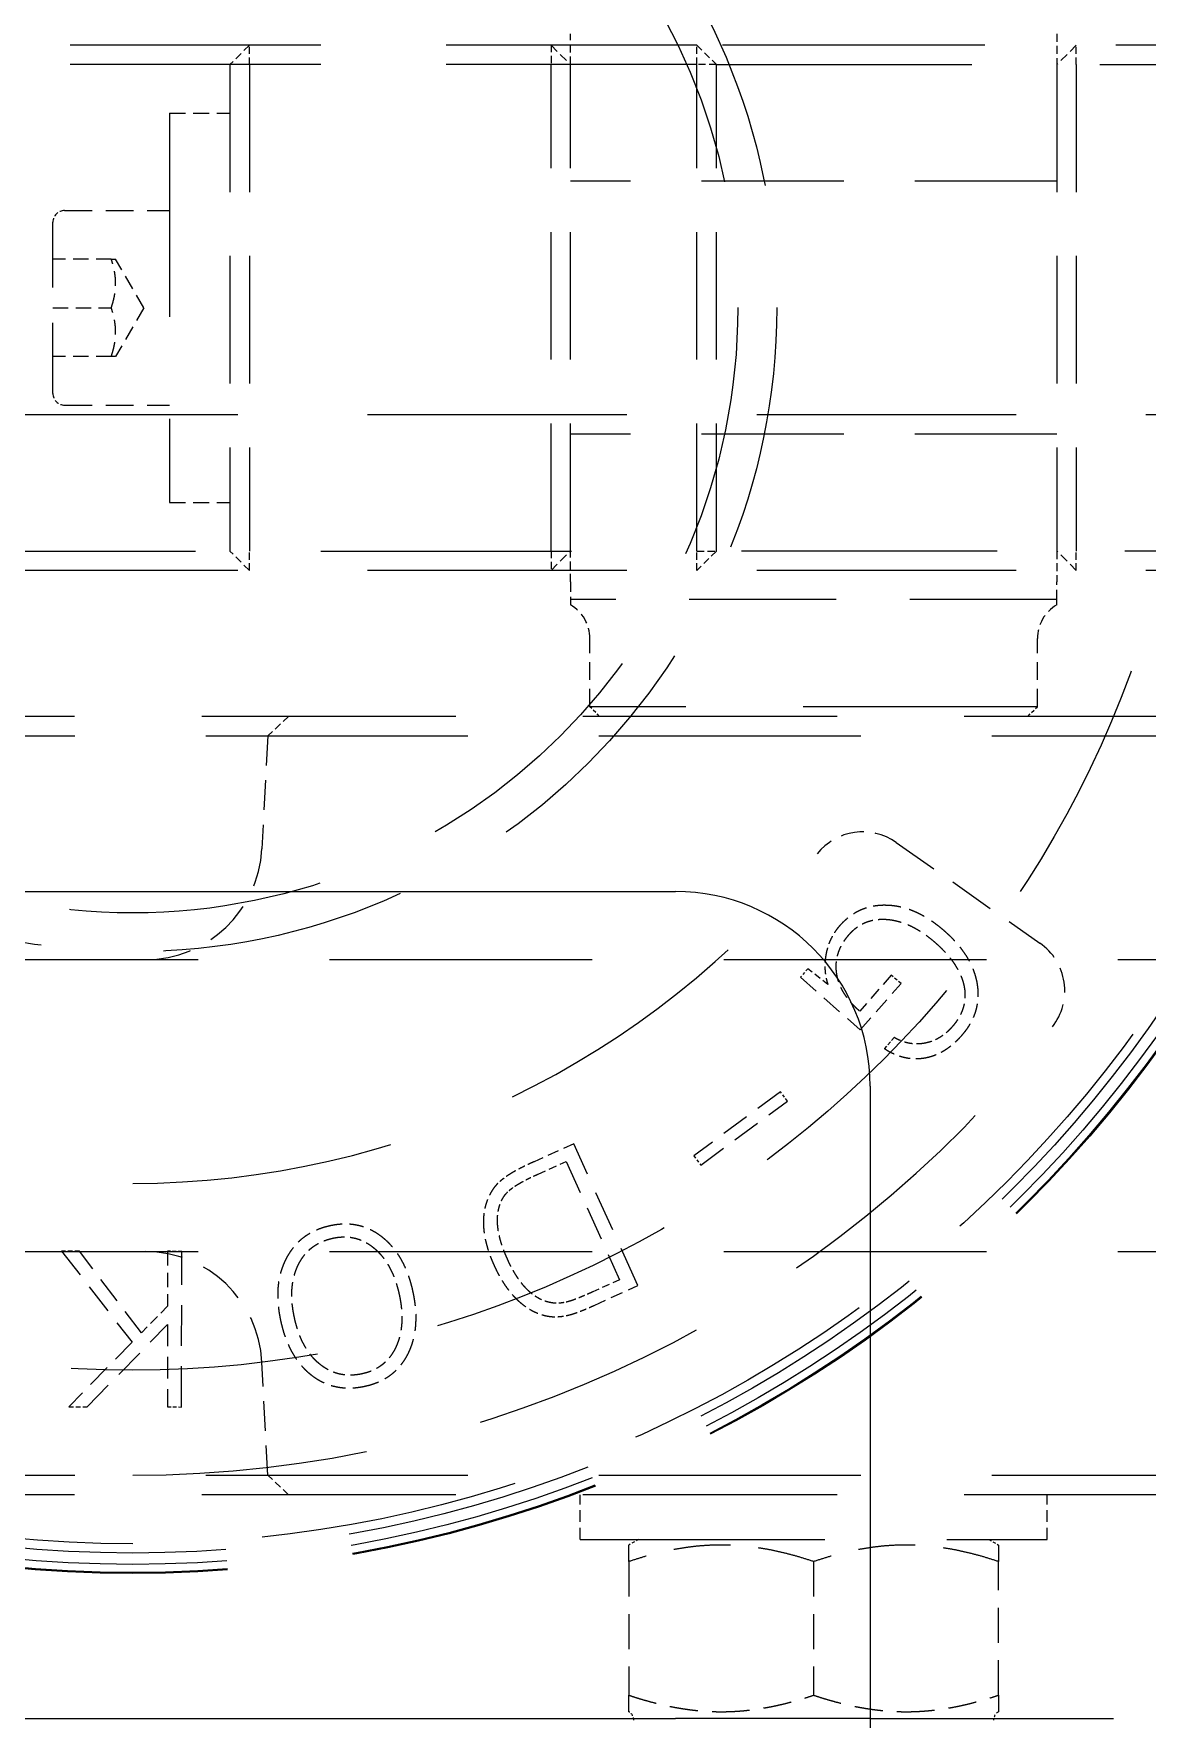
# Model space of a CAD drawing. Header units: millimetres. Extents: x 36 to 2484, y 36 to 1746.
# Drawn here: x 1478.7 to 1535.9, y 1194.6 to 1281.2 of the extents above; entities that cross this region are included whole.
import ezdxf

# ---------------------------------------------------------------- set-up
doc = ezdxf.new("R2010")
doc.units = ezdxf.units.MM
doc.header["$LTSCALE"] = 6
doc.linetypes.add('HIDDEN', pattern=[9.525, 6.35, -3.175])
doc.layers.add('가는파선_A3', color=7, linetype='HIDDEN', lineweight=13, true_color=0x008000)
doc.layers.add('굵은실선_A3', color=7, linetype='Continuous', lineweight=18)

msp = doc.modelspace()

# ---------------------------------------------------------------- linework, layer by layer
at = {"layer": '가는파선_A3', "ltscale": 0.338291}
for p, q in [((1512.763, 1280.627), (1454.763, 1280.627)), ((1512.763, 1279.627), (1454.763, 1279.627)), ((1454.763, 1254.627), (1512.763, 1254.627))]:
    msp.add_line(p, q, dxfattribs=at)
at = {"layer": '가는파선_A3', "ltscale": 0.010423}
for p, q in [((1489.763, 1280.627), (1488.763, 1279.627)), ((1489.763, 1253.627), (1488.763, 1254.627))]:
    msp.add_line(p, q, dxfattribs=at)
at = {"layer": '가는파선_A3', "ltscale": 0.009642}
for p, q in [((1489.763, 1279.627), (1489.763, 1280.627)), ((1505.263, 1280.627), (1505.263, 1279.627)), ((1512.763, 1279.627), (1512.763, 1280.627)), ((1512.763, 1280.627), (1513.763, 1279.627)), ((1532.263, 1279.627), (1532.263, 1280.627)), ((1513.763, 1279.627), (1512.763, 1279.627)), ((1489.763, 1253.627), (1489.763, 1254.627)), ((1505.263, 1254.627), (1505.263, 1253.627)), ((1513.763, 1254.627), (1512.763, 1253.627)), ((1512.763, 1253.627), (1512.763, 1254.627)), ((1512.763, 1254.627), (1513.763, 1254.627)), ((1532.263, 1253.627), (1532.263, 1254.627))]:
    msp.add_line(p, q, dxfattribs=at)
at = {"layer": '가는파선_A3', "ltscale": 0.011832}
for p, q in [((1505.263, 1280.627), (1506.263, 1279.627)), ((1532.263, 1280.627), (1531.263, 1279.627)), ((1505.263, 1253.627), (1506.263, 1254.627)), ((1532.263, 1253.627), (1531.263, 1254.627))]:
    msp.add_line(p, q, dxfattribs=at)
at = {"layer": '가는파선_A3', "ltscale": 0.010926}
for p, q in [((1506.263, 1279.627), (1506.263, 1281.215)), ((1531.263, 1281.215), (1531.263, 1279.627)), ((1506.263, 1253.04), (1506.263, 1254.627)), ((1531.263, 1254.627), (1531.263, 1253.04))]:
    msp.add_line(p, q, dxfattribs=at)
at = {"layer": '가는파선_A3', "ltscale": 0.353583}
msp.add_line((1547.763, 1280.627), (1512.763, 1280.627), dxfattribs=at)
at = {"layer": '가는파선_A3', "ltscale": 0.172123}
for p, q in [((1488.763, 1279.627), (1488.763, 1254.627)), ((1489.763, 1279.627), (1489.763, 1254.627)), ((1505.263, 1254.627), (1505.263, 1279.627)), ((1506.263, 1254.627), (1506.263, 1279.627)), ((1512.763, 1254.627), (1512.763, 1279.627)), ((1513.763, 1254.627), (1513.763, 1279.627)), ((1531.263, 1279.627), (1531.263, 1254.627)), ((1532.263, 1279.627), (1532.263, 1254.627))]:
    msp.add_line(p, q, dxfattribs=at)
at = {"layer": '가는파선_A3', "ltscale": 0.344834}
for p, q in [((1513.763, 1279.627), (1547.897, 1279.627)), ((1547.897, 1254.627), (1513.763, 1254.627))]:
    msp.add_line(p, q, dxfattribs=at)
at = {"layer": '가는파선_A3', "ltscale": 0.274855}
msp.add_line((1485.663, 1277.127), (1485.663, 1257.127), dxfattribs=at)
at = {"layer": '가는파선_A3', "ltscale": 0.021256}
for p, q in [((1485.663, 1277.127), (1488.763, 1277.127)), ((1485.663, 1257.127), (1488.763, 1257.127))]:
    msp.add_line(p, q, dxfattribs=at)
at = {"layer": '가는파선_A3', "ltscale": 0.191729}
for p, q in [((1531.263, 1273.628), (1506.263, 1273.628)), ((1531.263, 1260.627), (1506.263, 1260.627))]:
    msp.add_line(p, q, dxfattribs=at)
at = {"layer": '가는파선_A3', "ltscale": 0.0371}
for p, q in [((1480.263, 1272.127), (1485.663, 1272.127)), ((1480.263, 1262.127), (1485.663, 1262.127))]:
    msp.add_line(p, q, dxfattribs=at)
at = {"layer": '가는파선_A3', "ltscale": 0.095125}
msp.add_line((1479.663, 1262.727), (1479.663, 1271.527), dxfattribs=at)
at = {"layer": '가는파선_A3', "ltscale": 0.020567}
for p, q in [((1482.663, 1269.627), (1479.663, 1269.627)), ((1479.663, 1267.127), (1482.663, 1267.127)), ((1482.663, 1264.627), (1479.663, 1264.627))]:
    msp.add_line(p, q, dxfattribs=at)
at = {"layer": '가는파선_A3', "ltscale": 0.009996}
for p, q in [((1482.663, 1269.627), (1482.886, 1269.627)), ((1482.886, 1264.627), (1482.663, 1264.627))]:
    msp.add_line(p, q, dxfattribs=at)
at = {"layer": '가는파선_A3', "ltscale": 0.019787}
for q in [(1482.886, 1269.627), (1482.886, 1264.627)]:
    msp.add_line((1484.33, 1267.127), q, dxfattribs=at)
at = {"layer": '가는파선_A3', "ltscale": 0.349956}
for p, q in [((1549.168, 1261.627), (1369.168, 1261.627)), ((1549.168, 1253.627), (1369.168, 1253.627))]:
    msp.add_line(p, q, dxfattribs=at)
at = {"layer": '가는파선_A3', "ltscale": 0.01332}
for p, q in [((1506.263, 1253.04), (1506.263, 1252.127)), ((1531.263, 1252.127), (1531.263, 1253.04))]:
    msp.add_line(p, q, dxfattribs=at)
at = {"layer": '가는파선_A3', "ltscale": 0.035085}
for p, q in [((1506.263, 1252.127), (1506.263, 1251.859)), ((1531.263, 1251.859), (1531.263, 1252.127))]:
    msp.add_line(p, q, dxfattribs=at)
at = {"layer": '가는파선_A3', "ltscale": 0.19837}
msp.add_line((1531.263, 1252.127), (1506.263, 1252.127), dxfattribs=at)
at = {"layer": '가는파선_A3', "ltscale": 0.024011}
for p, q in [((1507.263, 1246.627), (1507.263, 1250.127)), ((1530.263, 1246.627), (1530.263, 1250.127))]:
    msp.add_line(p, q, dxfattribs=at)
at = {"layer": '가는파선_A3', "ltscale": 0.316083}
msp.add_line((1530.263, 1246.627), (1507.263, 1246.627), dxfattribs=at)
at = {"layer": '가는파선_A3', "ltscale": 0.004771}
for p, q in [((1507.763, 1246.127), (1507.263, 1246.627)), ((1529.763, 1246.127), (1530.263, 1246.627))]:
    msp.add_line(p, q, dxfattribs=at)
at = {"layer": '가는파선_A3', "ltscale": 0.342919}
for p, q in [((1559.168, 1246.127), (1459.763, 1246.127)), ((1559.168, 1206.127), (1459.763, 1206.127))]:
    msp.add_line(p, q, dxfattribs=at)
at = {"layer": '가는파선_A3', "ltscale": 0.009894}
for p, q in [((1491.763, 1246.127), (1490.711, 1245.129)), ((1491.763, 1206.127), (1490.711, 1207.126))]:
    msp.add_line(p, q, dxfattribs=at)
at = {"layer": '가는파선_A3', "ltscale": 0.353516}
for p, q in [((1467.315, 1245.129), (1570.211, 1245.129)), ((1467.315, 1207.126), (1570.211, 1207.126))]:
    msp.add_line(p, q, dxfattribs=at)
at = {"layer": '가는파선_A3', "ltscale": 0.040017}
for p, q in [((1490.711, 1245.129), (1490.406, 1239.313)), ((1490.711, 1207.126), (1490.406, 1212.941))]:
    msp.add_line(p, q, dxfattribs=at)
at = {"layer": '가는파선_A3', "ltscale": 0.062002}
msp.add_line((1523.006, 1239.65), (1530.39, 1234.479), dxfattribs=at)
at = {"layer": '가는파선_A3', "ltscale": 0.354572}
for p, q in [((1473.612, 1233.627), (1563.914, 1233.627)), ((1473.612, 1218.627), (1563.914, 1218.627))]:
    msp.add_line(p, q, dxfattribs=at)
at = {"layer": '가는파선_A3', "ltscale": 0.003938}
msp.add_line((1518.465, 1233.159), (1518.078, 1232.719), dxfattribs=at)
at = {"layer": '가는파선_A3', "ltscale": 0.008959}
msp.add_line((1519.495, 1232.341), (1518.465, 1233.159), dxfattribs=at)
at = {"layer": '가는파선_A3', "ltscale": 0.016875}
for p, q in [((1522.755, 1232.829), (1521.129, 1230.978)), ((1507.48, 1215.856), (1509.726, 1216.87))]:
    msp.add_line(p, q, dxfattribs=at)
at = {"layer": '가는파선_A3', "ltscale": 0.004461}
msp.add_line((1523.253, 1232.392), (1522.755, 1232.829), dxfattribs=at)
at = {"layer": '가는파선_A3', "ltscale": 0.028166}
msp.add_line((1518.078, 1232.719), (1521.161, 1230.011), dxfattribs=at)
at = {"layer": '가는파선_A3', "ltscale": 0.021735}
msp.add_line((1521.161, 1230.011), (1523.253, 1232.392), dxfattribs=at)
at = {"layer": '가는파선_A3', "ltscale": 0.000124333}
msp.add_line((1521.129, 1230.978), (1521.104, 1231), dxfattribs=at)
at = {"layer": '가는파선_A3', "ltscale": 0.005134}
msp.add_line((1522.901, 1229.624), (1522.399, 1229.053), dxfattribs=at)
at = {"layer": '가는파선_A3', "ltscale": 0.038037}
for p, q in [((1517.057, 1226.838), (1512.607, 1223.546)), ((1512.962, 1223.066), (1517.412, 1226.358))]:
    msp.add_line(p, q, dxfattribs=at)
at = {"layer": '가는파선_A3', "ltscale": 0.004013}
for p, q in [((1517.412, 1226.358), (1517.057, 1226.838)), ((1512.607, 1223.546), (1512.962, 1223.066))]:
    msp.add_line(p, q, dxfattribs=at)
at = {"layer": '가는파선_A3', "ltscale": 0.015304}
msp.add_line((1506.435, 1224.161), (1504.397, 1223.241), dxfattribs=at)
at = {"layer": '가는파선_A3', "ltscale": 0.055011}
for p, q in [((1509.726, 1216.87), (1506.435, 1224.161)), ((1486.272, 1210.633), (1486.287, 1218.633))]:
    msp.add_line(p, q, dxfattribs=at)
at = {"layer": '가는파선_A3', "ltscale": 0.010818}
msp.add_line((1504.6, 1222.606), (1506.044, 1223.258), dxfattribs=at)
at = {"layer": '가는파선_A3', "ltscale": 0.045888}
msp.add_line((1506.044, 1223.258), (1508.791, 1217.174), dxfattribs=at)
at = {"layer": '가는파선_A3', "ltscale": 0.040674}
msp.add_line((1480.111, 1218.645), (1483.728, 1213.96), dxfattribs=at)
at = {"layer": '가는파선_A3', "ltscale": 0.006181}
msp.add_line((1481.023, 1218.643), (1480.111, 1218.645), dxfattribs=at)
at = {"layer": '가는파선_A3', "ltscale": 0.036229}
msp.add_line((1484.217, 1214.447), (1481.023, 1218.643), dxfattribs=at)
at = {"layer": '가는파선_A3', "ltscale": 0.019342}
msp.add_line((1485.56, 1218.635), (1485.555, 1215.813), dxfattribs=at)
at = {"layer": '가는파선_A3', "ltscale": 0.00491}
for p, q in [((1486.287, 1218.633), (1485.56, 1218.635)), ((1485.545, 1210.635), (1486.272, 1210.633))]:
    msp.add_line(p, q, dxfattribs=at)
at = {"layer": '가는파선_A3', "ltscale": 0.010294}
msp.add_line((1508.791, 1217.174), (1507.416, 1216.553), dxfattribs=at)
at = {"layer": '가는파선_A3', "ltscale": 0.013067}
msp.add_line((1485.555, 1215.813), (1484.217, 1214.447), dxfattribs=at)
at = {"layer": '가는파선_A3', "ltscale": 0.040618}
msp.add_line((1481.42, 1210.643), (1485.553, 1214.868), dxfattribs=at)
at = {"layer": '가는파선_A3', "ltscale": 0.029063}
msp.add_line((1485.553, 1214.868), (1485.545, 1210.635), dxfattribs=at)
at = {"layer": '가는파선_A3', "ltscale": 0.031892}
msp.add_line((1483.728, 1213.96), (1480.476, 1210.644), dxfattribs=at)
at = {"layer": '가는파선_A3', "ltscale": 0.006406}
msp.add_line((1480.476, 1210.644), (1481.42, 1210.643), dxfattribs=at)
at = {"layer": '가는파선_A3', "ltscale": 0.015744}
for p, q in [((1506.763, 1203.827), (1506.763, 1206.127)), ((1530.763, 1203.827), (1530.763, 1206.127))]:
    msp.add_line(p, q, dxfattribs=at)
at = {"layer": '가는파선_A3', "ltscale": 0.329826}
msp.add_line((1506.763, 1203.827), (1530.763, 1203.827), dxfattribs=at)
at = {"layer": '가는파선_A3', "ltscale": 0.003877}
for p, q in [((1509.763, 1203.827), (1509.263, 1203.539)), ((1527.763, 1203.827), (1528.263, 1203.539))]:
    msp.add_line(p, q, dxfattribs=at)
at = {"layer": '가는파선_A3', "ltscale": 0.038264}
for p, q in [((1509.263, 1202.69), (1509.263, 1203.539)), ((1528.263, 1203.539), (1528.263, 1202.69))]:
    msp.add_line(p, q, dxfattribs=at)
at = {"layer": '가는파선_A3', "ltscale": 0.047227}
for p, q in [((1509.263, 1202.69), (1509.263, 1195.82)), ((1518.763, 1202.69), (1518.763, 1195.82)), ((1528.263, 1195.82), (1528.263, 1202.69))]:
    msp.add_line(p, q, dxfattribs=at)
at = {"layer": '가는파선_A3', "ltscale": 0.328084}
msp.add_line((1521.668, 1194.627), (1559.168, 1194.627), dxfattribs=at)
at = {"layer": '가는파선_A3', "ltscale": 0.340571}
msp.add_circle((1483.763, 1267.127), 65.052, dxfattribs=at)
at = {"layer": '가는파선_A3', "ltscale": 0.340297}
msp.add_circle((1483.763, 1267.127), 65, dxfattribs=at)
at = {"layer": '가는파선_A3', "ltscale": 0.338101}
msp.add_circle((1483.763, 1267.127), 64.581, dxfattribs=at)
at = {"layer": '가는파선_A3', "ltscale": 0.335061}
msp.add_circle((1483.763, 1267.127), 64, dxfattribs=at)
at = {"layer": '가는파선_A3', "ltscale": 0.349222}
msp.add_circle((1483.763, 1267.127), 63.528, dxfattribs=at)
at = {"layer": '가는파선_A3', "ltscale": 0.333491}
msp.add_circle((1483.763, 1267.127), 54.6, dxfattribs=at)
at = {"layer": '가는파선_A3', "ltscale": 0.330825}
msp.add_circle((1483.763, 1267.127), 33.1, dxfattribs=at)
at = {"layer": '가는파선_A3', "ltscale": 0.34192}
msp.add_circle((1483.763, 1267.127), 31.1, dxfattribs=at)
at = {"layer": '가는파선_A3', "ltscale": 0.006393}
for centre, start, end in [((1480.263, 1271.527), 90, 180), ((1480.263, 1262.727), 180, 270)]:
    msp.add_arc(centre, 0.6, start, end, dxfattribs=at)
at = {"layer": '가는파선_A3', "ltscale": 0.014328}
for centre, start, end in [((1505.263, 1250.127), 0, 60), ((1532.263, 1250.127), 120, 180)]:
    msp.add_arc(centre, 2, start, end, dxfattribs=at)
at = {"layer": '가는파선_A3', "ltscale": 0.031071}
msp.add_arc((1521.285, 1237.192), 3, 55, 141.41668, dxfattribs=at)
at = {"layer": '가는파선_A3', "ltscale": 0.353303}
msp.add_arc((1483.763, 1267.127), 45, 218.58332, 321.41668, dxfattribs=at)
at = {"layer": '가는파선_A3', "ltscale": 0.062662}
for centre, start, end in [((1484.414, 1239.627), 270, 357), ((1484.414, 1212.627), 3, 90)]:
    msp.add_arc(centre, 6, start, end, dxfattribs=at)
at = {"layer": '가는파선_A3', "ltscale": 0.033451}
msp.add_arc((1528.669, 1232.021), 3, 321.98304, 55, dxfattribs=at)
at = {"layer": '가는파선_A3', "ltscale": 0.317507}
msp.add_arc((1483.763, 1267.127), 60, 218.01696, 321.98304, dxfattribs=at)
at = {"layer": '가는파선_A3', "ltscale": 0.003507}
for centre, start, end in [((1509.013, 1194.539), 0, 60), ((1528.513, 1194.539), 120, 180)]:
    msp.add_arc(centre, 0.5, start, end, dxfattribs=at)
at = {"layer": '가는파선_A3', "ltscale": 0.020092}
for points in [[(1482.663, 1267.127), (1483.08, 1268.377), (1482.663, 1269.627)], [(1482.663, 1264.627), (1483.08, 1265.877), (1482.663, 1267.127)]]:
    msp.add_rational_spline(points, [1, 1.15470053838, 1], degree=2, dxfattribs=at)
at = {"layer": '가는파선_A3', "ltscale": 0.019009}
msp.add_open_spline([(1522.539, 1236.415), (1521.073, 1236.474), (1520.085, 1235.349)], degree=2, dxfattribs=at)
at = {"layer": '가는파선_A3', "ltscale": 0.022735}
msp.add_open_spline([(1525.501, 1235.084), (1524.042, 1236.366), (1522.539, 1236.415)], degree=2, dxfattribs=at)
at = {"layer": '가는파선_A3', "ltscale": 0.014972}
msp.add_open_spline([(1520.596, 1234.928), (1521.356, 1235.792), (1522.554, 1235.693)], degree=2, dxfattribs=at)
at = {"layer": '가는파선_A3', "ltscale": 0.018999}
msp.add_open_spline([(1522.554, 1235.693), (1523.777, 1235.587), (1525.008, 1234.506)], degree=2, dxfattribs=at)
at = {"layer": '가는파선_A3', "ltscale": 0.011166}
msp.add_open_spline([(1520.085, 1235.349), (1519.547, 1234.737), (1519.395, 1233.889)], degree=2, dxfattribs=at)
at = {"layer": '가는파선_A3', "ltscale": 0.014539}
msp.add_open_spline([(1519.938, 1232.978), (1519.808, 1234.031), (1520.596, 1234.928)], degree=2, dxfattribs=at)
at = {"layer": '가는파선_A3', "ltscale": 0.019023}
msp.add_open_spline([(1525.008, 1234.506), (1526.28, 1233.388), (1526.501, 1232.225)], degree=2, dxfattribs=at)
at = {"layer": '가는파선_A3', "ltscale": 0.022704}
msp.add_open_spline([(1527.188, 1232.316), (1526.969, 1233.794), (1525.501, 1235.084)], degree=2, dxfattribs=at)
at = {"layer": '가는파선_A3', "ltscale": 0.010698}
msp.add_open_spline([(1519.395, 1233.889), (1519.247, 1233.079), (1519.495, 1232.341)], degree=2, dxfattribs=at)
at = {"layer": '가는파선_A3', "ltscale": 0.016086}
msp.add_open_spline([(1521.104, 1231), (1520.069, 1231.909), (1519.938, 1232.978)], degree=2, dxfattribs=at)
at = {"layer": '가는파선_A3', "ltscale": 0.015246}
msp.add_open_spline([(1526.501, 1232.225), (1526.704, 1231.108), (1525.881, 1230.17)], degree=2, dxfattribs=at)
at = {"layer": '가는파선_A3', "ltscale": 0.019119}
msp.add_open_spline([(1526.385, 1229.741), (1527.395, 1230.891), (1527.188, 1232.316)], degree=2, dxfattribs=at)
at = {"layer": '가는파선_A3', "ltscale": 0.011349}
msp.add_open_spline([(1525.881, 1230.17), (1525.279, 1229.485), (1524.481, 1229.333)], degree=2, dxfattribs=at)
at = {"layer": '가는파선_A3', "ltscale": 0.011224}
msp.add_open_spline([(1524.481, 1229.333), (1523.676, 1229.174), (1522.901, 1229.624)], degree=2, dxfattribs=at)
at = {"layer": '가는파선_A3', "ltscale": 0.01555}
msp.add_open_spline([(1524.484, 1228.58), (1525.533, 1228.771), (1526.385, 1229.741)], degree=2, dxfattribs=at)
at = {"layer": '가는파선_A3', "ltscale": 0.01499}
msp.add_open_spline([(1522.399, 1229.053), (1523.411, 1228.395), (1524.484, 1228.58)], degree=2, dxfattribs=at)
at = {"layer": '가는파선_A3', "ltscale": 0.009264}
msp.add_open_spline([(1504.397, 1223.241), (1503.605, 1222.884), (1503.187, 1222.623)], degree=2, dxfattribs=at)
at = {"layer": '가는파선_A3', "ltscale": 0.0073}
msp.add_open_spline([(1503.187, 1222.623), (1502.654, 1222.3), (1502.363, 1221.942)], degree=2, dxfattribs=at)
at = {"layer": '가는파선_A3', "ltscale": 0.007841}
msp.add_open_spline([(1503.573, 1222.083), (1503.897, 1222.289), (1504.6, 1222.606)], degree=2, dxfattribs=at)
at = {"layer": '가는파선_A3', "ltscale": 0.012878}
msp.add_open_spline([(1502.363, 1221.942), (1501.804, 1221.201), (1501.788, 1220.182)], degree=2, dxfattribs=at)
at = {"layer": '가는파선_A3', "ltscale": 0.010078}
msp.add_open_spline([(1502.514, 1220.104), (1502.478, 1220.922), (1502.88, 1221.508)], degree=2, dxfattribs=at)
at = {"layer": '가는파선_A3', "ltscale": 0.006145}
msp.add_open_spline([(1502.88, 1221.508), (1503.111, 1221.815), (1503.573, 1222.083)], degree=2, dxfattribs=at)
at = {"layer": '가는파선_A3', "ltscale": 0.019823}
msp.add_open_spline([(1493.927, 1219.949), (1492.367, 1219.614), (1491.672, 1218.3)], degree=2, dxfattribs=at)
at = {"layer": '가는파선_A3', "ltscale": 0.019411}
msp.add_open_spline([(1496.597, 1219.355), (1495.435, 1220.272), (1493.927, 1219.949)], degree=2, dxfattribs=at)
at = {"layer": '가는파선_A3', "ltscale": 0.016159}
msp.add_open_spline([(1501.788, 1220.182), (1501.776, 1219.152), (1502.339, 1217.906)], degree=2, dxfattribs=at)
at = {"layer": '가는파선_A3', "ltscale": 0.013307}
msp.add_open_spline([(1503.023, 1218.238), (1502.545, 1219.297), (1502.514, 1220.104)], degree=2, dxfattribs=at)
at = {"layer": '가는파선_A3', "ltscale": 0.015833}
msp.add_open_spline([(1492.288, 1217.965), (1492.822, 1219.046), (1494.064, 1219.312)], degree=2, dxfattribs=at)
at = {"layer": '가는파선_A3', "ltscale": 0.015423}
msp.add_open_spline([(1494.064, 1219.312), (1495.253, 1219.567), (1496.172, 1218.798)], degree=2, dxfattribs=at)
at = {"layer": '가는파선_A3', "ltscale": 0.022595}
msp.add_open_spline([(1498.177, 1216.541), (1497.772, 1218.43), (1496.597, 1219.355)], degree=2, dxfattribs=at)
at = {"layer": '가는파선_A3', "ltscale": 0.022663}
msp.add_open_spline([(1491.672, 1218.3), (1490.956, 1216.981), (1491.363, 1215.081)], degree=2, dxfattribs=at)
at = {"layer": '가는파선_A3', "ltscale": 0.01909}
msp.add_open_spline([(1496.172, 1218.798), (1497.12, 1218.002), (1497.466, 1216.388)], degree=2, dxfattribs=at)
at = {"layer": '가는파선_A3', "ltscale": 0.013066}
msp.add_open_spline([(1504.062, 1216.647), (1503.483, 1217.219), (1503.023, 1218.238)], degree=2, dxfattribs=at)
at = {"layer": '가는파선_A3', "ltscale": 0.019155}
msp.add_open_spline([(1492.074, 1215.233), (1491.726, 1216.857), (1492.288, 1217.965)], degree=2, dxfattribs=at)
at = {"layer": '가는파선_A3', "ltscale": 0.015367}
msp.add_open_spline([(1502.339, 1217.906), (1502.866, 1216.738), (1503.607, 1216.072)], degree=2, dxfattribs=at)
at = {"layer": '가는파선_A3', "ltscale": 0.01912}
msp.add_open_spline([(1497.466, 1216.388), (1497.811, 1214.775), (1497.262, 1213.658)], degree=2, dxfattribs=at)
at = {"layer": '가는파선_A3', "ltscale": 0.022668}
msp.add_open_spline([(1497.891, 1213.316), (1498.584, 1214.641), (1498.177, 1216.541)], degree=2, dxfattribs=at)
at = {"layer": '가는파선_A3', "ltscale": 0.009819}
msp.add_open_spline([(1505.314, 1215.985), (1504.638, 1216.085), (1504.062, 1216.647)], degree=2, dxfattribs=at)
at = {"layer": '가는파선_A3', "ltscale": 0.008284}
msp.add_open_spline([(1507.416, 1216.553), (1506.644, 1216.205), (1506.29, 1216.092)], degree=2, dxfattribs=at)
at = {"layer": '가는파선_A3', "ltscale": 0.01214}
msp.add_open_spline([(1503.607, 1216.072), (1504.33, 1215.422), (1505.175, 1215.291)], degree=2, dxfattribs=at)
at = {"layer": '가는파선_A3', "ltscale": 0.006727}
msp.add_open_spline([(1506.29, 1216.092), (1505.739, 1215.915), (1505.314, 1215.985)], degree=2, dxfattribs=at)
at = {"layer": '가는파선_A3', "ltscale": 0.008742}
msp.add_open_spline([(1506.286, 1215.388), (1506.729, 1215.516), (1507.48, 1215.856)], degree=2, dxfattribs=at)
at = {"layer": '가는파선_A3', "ltscale": 0.022736}
msp.add_open_spline([(1491.363, 1215.081), (1491.772, 1213.17), (1492.966, 1212.26)], degree=2, dxfattribs=at)
at = {"layer": '가는파선_A3', "ltscale": 0.01916}
msp.add_open_spline([(1493.388, 1212.828), (1492.424, 1213.599), (1492.074, 1215.233)], degree=2, dxfattribs=at)
at = {"layer": '가는파선_A3', "ltscale": 0.007638}
msp.add_open_spline([(1505.175, 1215.291), (1505.682, 1215.223), (1506.286, 1215.388)], degree=2, dxfattribs=at)
at = {"layer": '가는파선_A3', "ltscale": 0.015311}
msp.add_open_spline([(1497.262, 1213.658), (1496.736, 1212.591), (1495.558, 1212.339)], degree=2, dxfattribs=at)
at = {"layer": '가는파선_A3', "ltscale": 0.01934}
msp.add_open_spline([(1495.695, 1211.702), (1497.212, 1212.027), (1497.891, 1213.316)], degree=2, dxfattribs=at)
at = {"layer": '가는파선_A3', "ltscale": 0.019744}
msp.add_open_spline([(1492.966, 1212.26), (1494.134, 1211.367), (1495.695, 1211.702)], degree=2, dxfattribs=at)
at = {"layer": '가는파선_A3', "ltscale": 0.015792}
msp.add_open_spline([(1495.558, 1212.339), (1494.316, 1212.072), (1493.388, 1212.828)], degree=2, dxfattribs=at)
at = {"layer": '가는파선_A3', "ltscale": 0.076629}
for points in [[(1518.763, 1202.69), (1514.013, 1204.274), (1509.263, 1202.69)], [(1528.263, 1202.69), (1523.513, 1204.274), (1518.763, 1202.69)]]:
    msp.add_rational_spline(points, [1, 1.15470053838, 1], degree=2, dxfattribs=at)
at = {"layer": '가는파선_A3', "ltscale": 0.038264}
for points in [[(1509.263, 1195.82), (1511.809, 1194.972), (1514.013, 1194.972)], [(1509.263, 1194.972), (1509.263, 1194.972), (1509.263, 1195.82)], [(1514.013, 1194.972), (1516.218, 1194.972), (1518.763, 1195.82)], [(1518.763, 1195.82), (1521.309, 1194.972), (1523.513, 1194.972)], [(1523.513, 1194.972), (1525.718, 1194.972), (1528.263, 1195.82)], [(1528.263, 1195.82), (1528.263, 1194.972), (1528.263, 1194.972)]]:
    msp.add_rational_spline(points, [1, 1.0379548493, 1], degree=2, dxfattribs=at)
at = {"layer": '굵은실선_A3'}
for p, q in [((1406.668, 1237.127), (1511.668, 1237.127)), ((1521.668, 1227.127), (1521.668, 1187.127)), ((1406.668, 1194.627), (1511.668, 1194.627)), ((1521.668, 1194.627), (1511.668, 1194.627))]:
    msp.add_line(p, q, dxfattribs=at)
msp.add_arc((1511.668, 1227.127), 10, 0, 90, dxfattribs=at)

doc.saveas('drawing.dxf')
